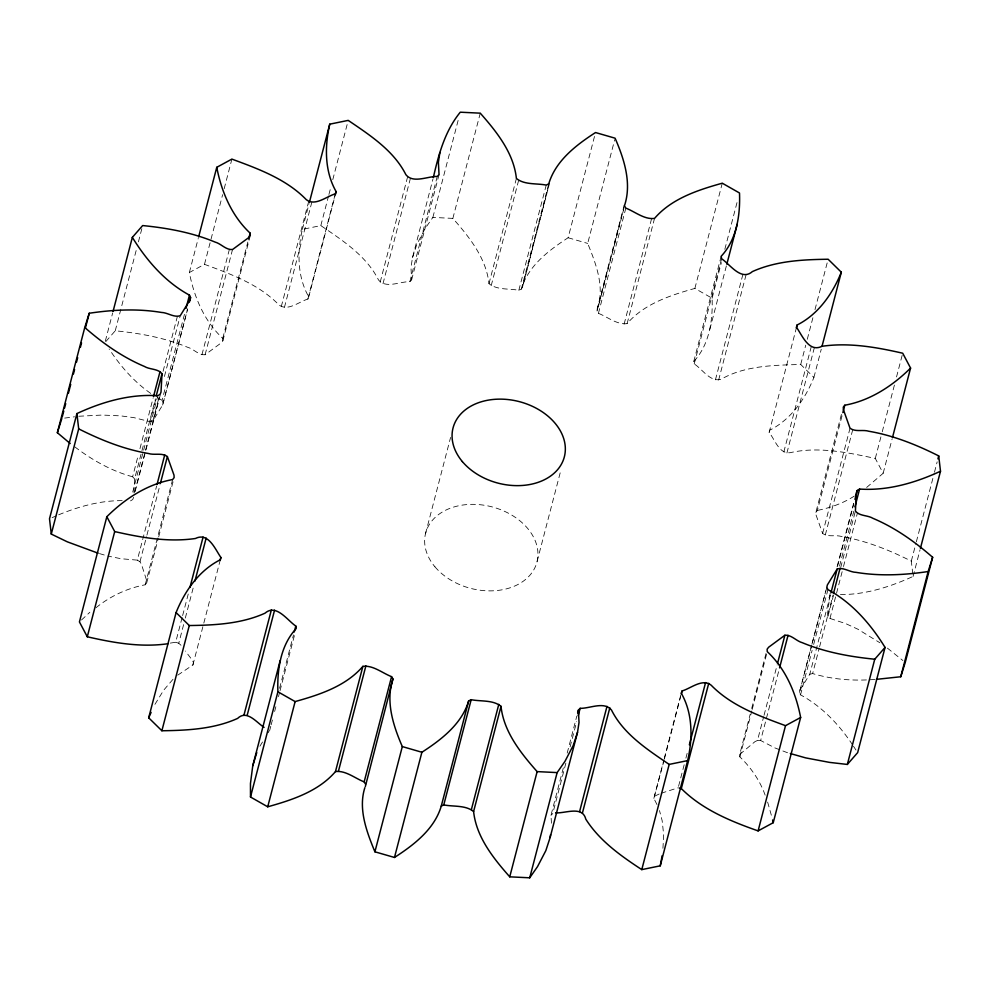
<?xml version="1.0" encoding="UTF-8"?>
<svg xmlns="http://www.w3.org/2000/svg" width="990" height="990" viewBox="0 0 990 990"><rect width="100%" height="100%" fill="white"/><g stroke="black" fill="none" stroke-linecap="round" stroke-linejoin="round"><path stroke-width="0.74" stroke-dasharray="4.95 3.71" d="M662.941 848.319L663.671 834.855L662.162 820.685L659.488 810.538M105.881 341.513L115.248 330.784C139.912 333.234 164.637 337.701 187.605 347.267C193.792 348.913 198.396 355.299 205.116 354.754L221.389 342.75L222.874 340.795L222.75 338.37C204.336 321.218 194.052 296.963 189.362 272.522L204.485 264.33C230.819 274.044 258.873 284.266 278.834 304.809C287.595 311.887 299.141 301.566 307.878 299.067L308.744 296.839C297.136 276.594 297.198 251.695 302.358 229.395L320.822 225.596C342.466 240.335 366.424 255.828 378.489 279.923C385.729 288.981 400.232 281.408 409.86 281.667L411.63 279.873L410.974 267.535L412.471 257.734L432.927 179.19M563.322 767.931L550.96 815.352L551.579 824.67M134.009 492.971L134.603 478.913L155.442 398.883M830.14 593.456L827.529 613.874L827.987 616.312L829.966 618.441L845.621 623.576L857.724 629.133L879.887 642.758M866.634 487.464L883.167 473.294L875.296 458.432C847.576 452.492 818.173 446.243 790.008 452.727C778.92 454.113 774.885 439.325 769.119 432.531L769.688 430.229C790.837 419.611 805.229 399.019 813.916 377.425L800.712 364.469C774.019 365.248 745.124 365.52 721.339 379.133C710.436 382.895 702.343 368.936 694.2 363.949L693.755 361.511C709.36 344.78 712.949 320.376 712.095 298.213L694.869 288.424C670.416 295.243 644.094 303.831 627.115 323.643C616.931 324.955 607.538 316.85 598.43 313.347L597.044 311.009L597.267 308.632L624.294 204.893M597.267 308.632C605.088 287.088 595.856 263.513 587.689 243.416L614.703 139.677M412.471 257.734L416.765 244.567L425.069 228.591L432.865 217.404L452.863 218.394C469.272 236.994 486.3 258.254 488.986 283.672C496.906 290.256 509.231 288.375 518.822 290.305L521.334 289.105L522.51 287.001L548.807 185.452M78.779 416.246L102.143 415.058L120.669 415.862L133.959 417.644L149.96 421.666L152.844 420.948L162.632 405.071L187.494 309.4M852.625 744.938C839.248 724.692 821.935 706.501 800.539 694.856L799.425 692.455L811.54 645.69M177.73 675.155L192.901 664.995L193.471 662.681L192.382 660.28L185.378 651.036M105.324 341.104L112.662 312.939M115.248 330.784L136.868 247.797M138.414 241.869L142.275 227.044M134.603 478.913L132.623 476.784L138.414 454.558M139.961 448.631L153.079 398.24M149.96 421.666L156.135 397.955M163.09 371.275L177.371 316.441M189.362 272.522L198.235 238.442M132.734 492.055L157.818 395.728M152.844 420.948L159.019 397.238M164.427 376.485L180.242 315.723M134.652 492.129L159.353 397.287M135.147 491.399L145.567 451.378M145.963 449.906L160.244 395.072M163.164 402.757L162.063 400.368L184.833 312.927M162.632 405.071L187.716 308.744M204.485 264.33L222.626 194.671M224.173 188.744L231.895 159.105M95.956 607.761C110.199 596.19 127.252 588.196 145.208 584.781L146.718 582.838L146.619 580.412L141.397 564.114L139.974 561.775L137.313 560.13L156.618 486.041M139.974 561.775L146.532 536.592M146.928 535.107L160.046 484.716M201.948 354.717L229.358 249.492M145.208 584.781L172.619 479.568M205.116 354.754L232.526 249.529M146.718 582.838L158.301 538.374M158.685 536.889L173.745 479.098M222.75 338.37L247.834 242.043M222.874 340.795L249.901 237.056M170.292 643.104L175.676 642.25L182.247 617.067M182.63 615.582L188.422 593.357M180.997 645.257L178.757 643.265L183.781 623.997M185.316 618.069L193.817 585.474M281.271 306.653L308.682 201.428M302.358 229.395L308.917 204.2M284.427 307.445L311.825 202.22M192.901 664.995L220.312 559.771M320.822 225.596L328.544 195.958M328.928 194.473L330.858 187.073M332.789 179.66L348.22 120.384M307.878 299.067L335.288 193.854M308.744 296.839L335.375 194.585M380.185 282.162L407.583 176.95M383.006 283.635L410.404 178.41M279.588 688.285L293.486 634.937M270.765 726.301L268.835 733.714L268.389 731.264M271.149 724.816L272.696 718.889M274.626 711.476L276.161 705.548M278.487 696.663L279.638 692.208M280.022 690.735L295.082 632.932M409.86 281.667L437.258 176.455M411.63 279.873L439.04 174.648M432.865 217.404L458.729 118.119M452.863 218.394L480.261 113.169M488.986 283.672L516.396 178.447M425.49 533.759L450.586 437.432M491.201 285.665L518.611 180.452M518.822 290.305L546.232 185.093M521.334 289.105L548.745 183.88M522.51 287.001L549.537 183.261M523.326 283.264C531.828 263.093 550.329 249.381 568.111 237.749L595.522 132.536M597.044 311.009L624.442 205.796M598.74 305.093L623.836 208.766M598.43 313.347L625.841 208.123M537.1 561.466L561.033 469.582M624.121 324.126L651.531 218.914M627.115 323.643L654.526 218.419M567.183 753.105L576.824 716.055M565.859 763.166L552.742 813.545L550.96 815.352M570.104 746.856L576.675 721.66M694.869 288.424L722.279 183.2M693.755 361.511L721.166 256.286M694.2 363.949L721.611 258.737M712.095 298.213L721.363 262.647M724.829 249.307L737.575 200.401M709.842 329.373L726.437 265.654M715.436 379.826L742.846 274.614M718.629 380.111L746.039 274.886M656.964 804.536L653.858 798.373L663.894 759.85M664.278 758.365L681.256 693.161M653.858 798.373L663.981 760.58M664.364 759.107L680.576 696.861M769.119 432.531L796.529 327.319M678.558 786.295L684.35 764.07M685.897 758.142L687.431 752.214M800.712 364.469L805.736 345.201M807.283 339.273L813.075 317.048M814.993 309.635L828.123 259.244M783.832 451.947L811.243 346.735M786.914 452.962L814.324 347.75M813.916 377.425L821.242 349.26M765.146 795.143C759.949 780.528 750.89 767.535 739.852 756.855L739.716 754.429L750.135 714.421M751.682 708.494L766.743 650.69M739.852 756.855L751.818 710.919M752.202 709.434L767.25 651.63M840.423 594.569C865.681 594.705 890.307 586.822 913.089 576.428L911.307 561.132C889.23 550.019 865.978 540.664 841.525 536.493C835.374 534.563 828.024 537.496 822.616 533.437L815.983 514.812L815.871 512.387L841.735 413.09M739.716 754.429L754.962 741.659L757.474 740.471L763.661 716.76M764.045 715.275L777.162 664.884M815.871 512.387L817.381 510.432L842.861 412.62M757.474 740.471L760.642 740.508L779.179 669.364M822.616 533.437L850.026 428.225M825.276 535.083L852.687 429.87M811.924 644.205L825.821 590.857M799.425 692.455L826.836 587.243M800.539 694.856L812.109 650.393M813.656 644.465L827.937 589.632M837.095 566.775L853.689 503.056M837.59 566.045L853.801 503.799M799.957 690.141L809.758 674.277L830.598 594.248M839.508 566.119L853.801 511.286M809.758 674.277L812.629 673.559L819.188 648.363M819.572 646.878L833.085 595.015M827.987 616.312L833.394 595.559M840.733 567.406L855.397 511.088M829.966 618.441L836.142 594.718M836.538 593.245L843.096 568.05M843.48 566.565L857.377 513.216M875.296 458.432L881.855 433.236M882.251 431.764L894.601 384.343M896.532 376.93L902.707 353.22M883.167 473.294L892.052 439.201M911.307 561.132L915.936 543.349M916.332 541.864L934.09 473.703M934.473 472.218L937.171 461.847M913.089 576.428L920.044 549.759M133.601 497.327L132.722 499.542L130.42 500.94M828.989 597.898L829.88 595.683M259.912 746.2L263.823 739.901M154.947 704.348L163.684 690.179L173.126 679.165M81.514 619.988L89.855 612.253M654.712 796.146L659.798 793.732M854.345 496.052C843.084 503.316 830.375 507.783 817.381 510.432M52.111 517.646L57.346 515.369M58.657 514.812C78.742 506.496 100.287 500.495 122.178 500.643M661.196 793.238L678.175 787.78M64.672 418.089L74.547 416.802M875.061 679.412C854.11 681.145 832.751 679.623 812.629 673.559M137.313 560.13L121.077 558.731L107.861 556.071M568.111 237.749L587.689 243.416M99.495 553.596L106.462 555.662M175.676 642.25L178.757 643.265M787.533 752.746L774.984 747.945L760.642 740.508M132.623 476.784C111.189 470.918 91.525 459.731 73.953 446.205M157.311 397.386L162.063 400.368M150.703 393.401C133.959 381.719 120.297 365.978 109.135 349M887.399 648.116L902.892 660.54M853.467 746.212L855.979 750.074M767.634 802.11L772.299 818.619M434.944 566.8A57.507 42.124 14.6 0 0 532.682 571.601A57.507 42.124 14.6 0 0 476.264 504.43A57.507 42.124 14.6 0 0 434.944 566.8"/><path stroke-width="1.49" d="M433.311 177.705C438.558 154.564 444.98 130.952 460.276 112.192L480.261 113.169C496.683 131.781 513.711 153.042 516.396 178.447C524.304 185.043 536.642 183.162 546.232 185.093L548.745 183.88C555.526 160.863 576.069 145.072 595.522 132.536L615.087 138.192C624.183 159.068 632.016 183.41 624.442 205.796L625.841 208.123C634.949 211.637 644.329 219.743 654.526 218.419C671.505 198.619 697.826 190.031 722.279 183.2L739.505 192.988C740.359 215.164 736.77 239.568 721.166 256.286L721.611 258.737C730.063 264.392 741.213 281.42 752.375 271.594C775.999 260.915 802.568 259.578 828.123 259.244L841.314 272.201C832.627 293.795 818.247 314.399 797.099 325.005L796.529 327.319C802.284 335.622 809.003 352.799 821.997 346.29C848.987 342.342 876.385 347.193 902.707 353.22L910.577 368.07C892.51 385.976 870.074 400.665 844.792 405.219L843.282 407.162L843.381 409.588L850.026 428.225C855.434 432.271 862.785 429.338 868.923 431.269C893.388 435.452 916.641 444.807 938.718 455.92L940.5 471.215C915.292 482.897 887.535 490.966 859.58 489.06L857.278 490.458L856.399 492.674L855.397 511.088C859.629 516.297 867.562 515.035 873.032 518.364C895.034 527.645 914.748 541.604 932.642 557.296L928.15 571.539C904.316 575.091 879.9 576.316 856.041 572.356C849.606 572.22 843.567 566.948 837.156 569.052L827.368 584.929L826.836 587.243L827.937 589.632C852.118 602.737 870.755 624.207 885.06 647.423L874.752 659.216C850.088 656.766 825.363 652.299 802.395 642.733C796.207 641.087 791.604 634.701 784.884 635.246L768.611 647.25L767.126 649.205L767.25 651.63C785.664 668.782 795.948 693.037 800.638 717.478L785.515 725.67C759.182 715.956 731.127 705.734 711.166 685.191C702.405 678.113 690.859 688.434 682.122 690.933L681.256 693.161C692.864 713.406 692.802 738.305 687.642 760.605L669.178 764.404C647.534 749.665 623.576 734.172 611.511 710.077C604.271 701.019 589.768 708.593 580.14 708.333L578.37 710.127L579.026 722.465L577.529 732.266L550.131 837.478L545.824 850.658L537.521 866.621L529.724 877.808L509.739 876.831C493.317 858.219 476.289 836.958 473.604 811.553C465.696 804.957 453.358 806.838 443.768 804.907L441.255 806.12C434.474 829.137 413.931 844.928 394.478 857.464L374.913 851.808C366.783 832.021 358.034 809.127 364.827 787.768M365.322 786.592L392.956 678.991L391.57 676.653C382.462 673.151 373.069 665.045 362.885 666.357C345.906 686.169 319.584 694.757 295.131 701.576L277.905 691.787C277.051 669.624 280.64 645.22 296.245 628.489L295.8 626.051C287.347 620.396 276.198 603.368 265.023 613.181C241.412 623.861 214.842 625.21 189.288 625.532L176.084 612.575C184.771 590.981 199.163 570.389 220.312 559.771L220.881 557.469C215.127 549.153 208.407 531.976 195.414 538.498C168.411 542.433 141.025 537.582 114.704 531.568L106.833 516.706C124.901 498.812 147.324 484.11 172.619 479.568L174.129 477.613L174.017 475.188L167.384 456.563C161.976 452.504 154.626 455.437 148.475 453.507C124.022 449.336 100.77 439.981 78.693 428.868L76.911 413.572C102.106 401.891 129.876 393.822 157.818 395.728L160.12 394.317L161.011 392.102L162.013 373.688C157.769 368.478 149.849 369.753 144.379 366.424C122.364 357.143 102.663 343.183 84.769 327.492L89.249 313.248C113.083 309.684 137.499 308.459 161.37 312.432C167.805 312.568 173.844 317.827 180.242 315.723L190.043 299.859L190.575 297.545L189.461 295.144C165.293 282.051 146.656 260.58 132.351 237.365L142.659 225.559C167.322 228.009 192.035 232.489 215.016 242.055C221.203 243.701 225.807 250.086 232.526 249.529L248.799 237.538L250.284 235.571L250.148 233.145C231.747 216.006 221.463 191.738 216.761 167.31L231.895 159.105C258.229 168.82 286.271 179.054 306.232 199.596C315.006 206.675 326.552 196.342 335.288 193.854L336.142 191.627C324.547 171.369 324.609 146.483 329.757 124.171L348.22 120.384C369.876 135.123 393.834 150.616 405.9 174.71C413.127 183.756 427.631 176.183 437.258 176.455L439.04 174.648L438.384 162.31L439.869 152.522M392.956 678.991C385.382 701.378 393.228 725.707 402.311 746.584L374.913 851.808M280.158 660.627L252.747 765.839L250.458 783.56L250.495 797.012L267.721 806.801C292.174 799.97 318.495 791.381 335.474 771.581C345.671 770.257 355.051 778.363 364.159 781.877L365.558 784.204M550.131 837.478L550.551 834.681M555.6 812.815C564.981 813.693 582.442 805.34 585.795 819.151C599.408 840.696 620.792 855.855 641.78 869.616L660.243 865.829L662.149 855.694M70.191 443.532L57.358 432.704L84.769 327.492M62.234 416.976L63.781 411.048M64.548 408.09L65.711 403.648M68.409 393.265L70.723 384.38M73.421 374.01L74.584 369.555M76.515 362.154L77.678 357.699M80.376 347.329L81.539 342.887M85.388 328.061L89.249 313.248M76.911 413.572L49.5 518.785L51.282 534.08L67.308 541.827L98.109 553.187M51.282 534.08L78.693 428.868M113.046 311.466L132.351 237.365M106.833 516.706L79.423 621.93L87.293 636.78C113.615 642.807 141.013 647.658 168.003 643.71M87.293 636.78L114.704 531.568M153.462 396.755L160.034 371.559M156.222 395.913L162.013 373.688M198.619 236.957L216.761 167.31M185.996 308.484L189.461 295.144M189.424 301.987L190.575 297.545M157.002 484.555L164.724 454.917M160.429 483.231L167.384 456.563M248.614 239.073L250.148 233.145M264.083 727.378C256.658 722.638 246.918 709.347 237.625 718.406C214.001 729.086 187.432 730.422 161.877 730.756L148.686 717.799L176.084 612.575M189.956 587.429L203.086 537.038M194.968 581.019L206.167 538.053M161.877 730.756L189.288 625.532M309.301 202.715L329.757 124.171M220.102 560.427L220.881 557.469M335.375 194.585L336.142 191.627M243.961 715.114L271.371 609.889M247.154 715.386L274.564 610.174M250.495 797.012L277.905 691.787M294.253 631.979L295.8 626.051M267.721 806.801L295.131 701.576M335.474 771.581L362.885 666.357M338.469 771.086L365.879 665.874M364.159 781.877L391.57 676.653M394.478 857.464L421.889 752.251C441.342 739.703 461.885 723.925 468.666 700.895L471.178 699.695C480.769 701.625 493.094 699.744 501.014 706.328C503.7 731.746 520.728 753.006 537.137 771.606L557.135 772.596L564.931 761.409L573.235 745.433L577.529 732.266M441.255 806.12L468.666 700.895M443.768 804.907L471.178 699.695M471.389 809.548L498.799 704.336M473.604 811.553L501.014 706.328M509.739 876.831L537.137 771.606M529.724 877.808L557.135 772.596M577.603 713.097L578.37 710.127M578.21 715.733L580.14 708.333M579.596 811.59L606.994 706.365M582.417 813.05L609.815 707.838M726.833 264.169L737.253 224.161M681.355 693.903L682.122 690.933M641.78 869.616L669.178 764.404M796.319 327.975L797.099 325.005M689.362 744.802L705.573 682.555M660.243 865.829L687.642 760.605M800.638 717.478L773.24 822.69L758.105 830.895C730.533 821.217 702.257 809.523 681.318 788.572L708.729 683.348M822.022 346.302L841.314 272.201M777.546 663.399L784.884 635.246M842.861 412.62L844.792 405.219M779.563 667.891L788.052 635.283M758.105 830.895L785.515 725.67M854.964 499.356L857.278 490.458M830.981 592.763L837.156 569.052M854.952 506.843L859.58 489.06M833.469 593.53L840.04 568.334M892.436 437.716L910.577 368.07M790.329 753.538L805.712 757.895L829.533 762.387L847.341 764.441L874.752 659.216M885.06 647.423L857.649 752.635L847.341 764.441M937.938 458.877L938.718 455.92M920.428 548.274L940.5 471.215M876.521 679.338L900.752 676.752L928.15 571.539M932.642 557.296L905.231 662.508L900.752 676.752M252.747 765.839L256.769 752.598M57.358 432.704L61.85 418.461M148.686 717.799L151.111 712.392M679.214 788.04L681.318 788.572M402.311 746.584L421.889 752.251M772.608 819.98L773.24 822.69M462.355 461.575A57.507 42.124 14.6 0 0 560.08 466.377A57.507 42.124 14.6 0 0 503.675 399.218A57.507 42.124 14.6 0 0 462.355 461.575"/></g></svg>
